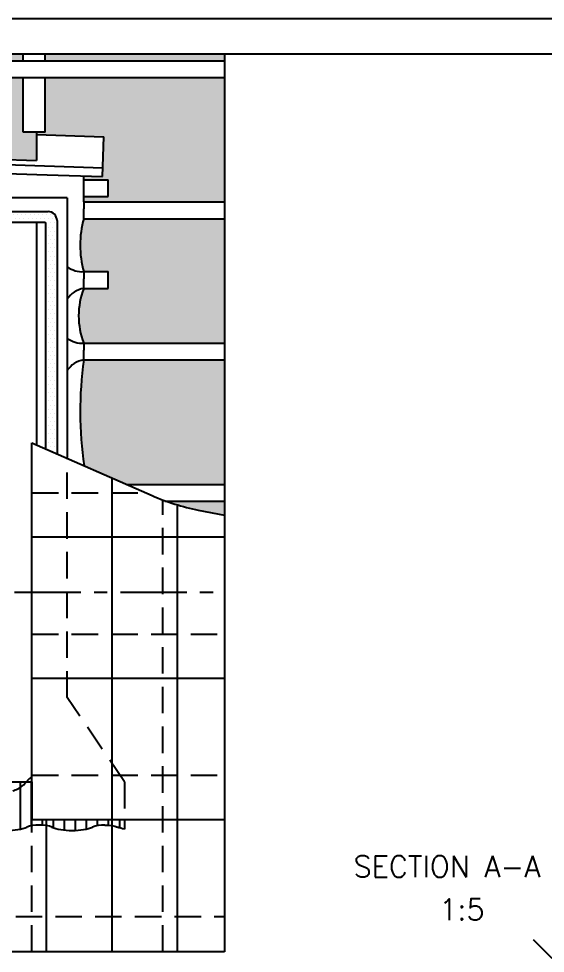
# Model space of a CAD drawing. Extents: x 0 to 1890, y 0 to 1390.
# Drawn here: x 337 to 635, y 861 to 1390 of the extents above; entities that cross this region are included whole.
import ezdxf

# ---------------------------------------------------------------- set-up
doc = ezdxf.new("R2010")
doc.units = 0
doc.header["$LTSCALE"] = 30
doc.header["$MEASUREMENT"] = 0
for name, pattern in [('CENTER', [2, 1.25, -0.25, 0.25, -0.25]), ('DASHDOT', [1, 0.5, -0.25, 0, -0.25]), ('DASHED', [0.75, 0.5, -0.25])]:
    doc.linetypes.add(name, pattern=pattern)
doc.layers.get('0').update_dxf_attribs({"linetype": 'CONTINUOUS'})
for name, color, linetype in [('VELUX_BFX', 9, 'CONTINUOUS'), ('VELUX_FLASHING', 4, 'CONTINUOUS'), ('VELUX_FRAME', 6, 'CONTINUOUS'), ('VELUX_HATCH', 1, 'CONTINUOUS'), ('VELUX_INFO', 6, 'CONTINUOUS'), ('VELUX_ROOFCONSTRUCTION', 7, 'CONTINUOUS'), ('VELUX_ROOFINGMATERIAL', 3, 'CONTINUOUS'), ('VELUX_UNDERROOF', 3, 'DASHED')]:
    doc.layers.add(name, color=color, linetype=linetype)
doc.styles.add('ROMANS', font='romans')

# ---------------------------------------------------------------- blocks, each defined once
blk = doc.blocks.new('*X22')
at = {"color": 0}
for p, q in [((2615.625, 3393.75), (2615.625, 3393.75)), ((2625, 3393.75), (2625, 3393.75)), ((2634.375, 3393.75), (2634.375, 3393.75)), ((2643.75, 3393.75), (2643.75, 3393.75)), ((2653.125, 3393.75), (2653.125, 3393.75)), ((2662.5, 3393.75), (2662.5, 3393.75)), ((2671.875, 3393.75), (2671.875, 3393.75)), ((2681.25, 3393.75), (2681.25, 3393.75)), ((2690.625, 3393.75), (2690.625, 3393.75)), ((2700, 3393.75), (2700, 3393.75)), ((2709.375, 3393.75), (2709.375, 3393.75)), ((2718.75, 3393.75), (2718.75, 3393.75)), ((2728.125, 3393.75), (2728.125, 3393.75)), ((2737.5, 3393.75), (2737.5, 3393.75)), ((2746.875, 3393.75), (2746.875, 3393.75)), ((2756.25, 3393.75), (2756.25, 3393.75)), ((2765.625, 3393.75), (2765.625, 3393.75)), ((2775, 3393.75), (2775, 3393.75)), ((2784.375, 3393.75), (2784.375, 3393.75)), ((2793.75, 3393.75), (2793.75, 3393.75)), ((2803.125, 3393.75), (2803.125, 3393.75)), ((2812.5, 3393.75), (2812.5, 3393.75)), ((2821.875, 3393.75), (2821.875, 3393.75)), ((2831.25, 3393.75), (2831.25, 3393.75)), ((2840.625, 3393.75), (2840.625, 3393.75)), ((2850, 3393.75), (2850, 3393.75)), ((2859.375, 3393.75), (2859.375, 3393.75)), ((2868.75, 3393.75), (2868.75, 3393.75)), ((2878.125, 3393.75), (2878.125, 3393.75)), ((2887.5, 3393.75), (2887.5, 3393.75)), ((2896.875, 3393.75), (2896.875, 3393.75)), ((2906.25, 3393.75), (2906.25, 3393.75)), ((2915.625, 3393.75), (2915.625, 3393.75)), ((2925, 3393.75), (2925, 3393.75)), ((2934.375, 3393.75), (2934.375, 3393.75)), ((2943.75, 3393.75), (2943.75, 3393.75)), ((2953.125, 3393.75), (2953.125, 3393.75)), ((2962.5, 3393.75), (2962.5, 3393.75)), ((2971.875, 3393.75), (2971.875, 3393.75)), ((2981.25, 3393.75), (2981.25, 3393.75)), ((2990.625, 3393.75), (2990.625, 3393.75)), ((3000, 3393.75), (3000, 3393.75)), ((3009.375, 3393.75), (3009.375, 3393.75)), ((3018.75, 3393.75), (3018.75, 3393.75)), ((3028.125, 3393.75), (3028.125, 3393.75)), ((3037.5, 3393.75), (3037.5, 3393.75)), ((3046.875, 3393.75), (3046.875, 3393.75)), ((3056.25, 3393.75), (3056.25, 3393.75)), ((3065.625, 3393.75), (3065.625, 3393.75)), ((3075, 3393.75), (3075, 3393.75)), ((3084.375, 3393.75), (3084.375, 3393.75)), ((3093.75, 3393.75), (3093.75, 3393.75)), ((3103.125, 3393.75), (3103.125, 3393.75)), ((3112.5, 3393.75), (3112.5, 3393.75)), ((3121.875, 3393.75), (3121.875, 3393.75)), ((3131.25, 3393.75), (3131.25, 3393.75)), ((3140.625, 3393.75), (3140.625, 3393.75)), ((3150, 3393.75), (3150, 3393.75)), ((3159.375, 3393.75), (3159.375, 3393.75)), ((3168.75, 3393.75), (3168.75, 3393.75)), ((3178.125, 3393.75), (3178.125, 3393.75)), ((3187.5, 3393.75), (3187.5, 3393.75)), ((3196.875, 3393.75), (3196.875, 3393.75)), ((3206.25, 3393.75), (3206.25, 3393.75)), ((3215.625, 3393.75), (3215.625, 3393.75)), ((3225, 3393.75), (3225, 3393.75)), ((3234.375, 3393.75), (3234.375, 3393.75)), ((3243.75, 3393.75), (3243.75, 3393.75)), ((3253.125, 3393.75), (3253.125, 3393.75)), ((3262.5, 3393.75), (3262.5, 3393.75)), ((3271.875, 3393.75), (3271.875, 3393.75)), ((3281.25, 3393.75), (3281.25, 3393.75)), ((3290.625, 3393.75), (3290.625, 3393.75)), ((3300, 3393.75), (3300, 3393.75)), ((3309.375, 3393.75), (3309.375, 3393.75)), ((3318.75, 3393.75), (3318.75, 3393.75)), ((3328.125, 3393.75), (3328.125, 3393.75)), ((3337.5, 3393.75), (3337.5, 3393.75)), ((3346.875, 3393.75), (3346.875, 3393.75)), ((3356.25, 3393.75), (3356.25, 3393.75)), ((3365.625, 3393.75), (3365.625, 3393.75)), ((3375, 3393.75), (3375, 3393.75)), ((3384.375, 3393.75), (3384.375, 3393.75)), ((3393.75, 3393.75), (3393.75, 3393.75)), ((3403.125, 3393.75), (3403.125, 3393.75)), ((3412.5, 3393.75), (3412.5, 3393.75)), ((3421.875, 3393.75), (3421.875, 3393.75)), ((3431.25, 3393.75), (3431.25, 3393.75)), ((3440.625, 3393.75), (3440.625, 3393.75)), ((3450, 3393.75), (3450, 3393.75)), ((3459.375, 3393.75), (3459.375, 3393.75)), ((3468.75, 3393.75), (3468.75, 3393.75)), ((3478.125, 3393.75), (3478.125, 3393.75)), ((3487.5, 3393.75), (3487.5, 3393.75)), ((3496.875, 3393.75), (3496.875, 3393.75)), ((3506.25, 3393.75), (3506.25, 3393.75)), ((3515.625, 3393.75), (3515.625, 3393.75)), ((3525, 3393.75), (3525, 3393.75)), ((3534.375, 3393.75), (3534.375, 3393.75)), ((3543.75, 3393.75), (3543.75, 3393.75)), ((3553.125, 3393.75), (3553.125, 3393.75)), ((3562.5, 3393.75), (3562.5, 3393.75)), ((2606.25, 3375), (2606.25, 3375)), ((2610.9375, 3384.375), (2610.9375, 3384.375)), ((2615.625, 3375), (2615.625, 3375)), ((2620.3125, 3384.375), (2620.3125, 3384.375)), ((2625, 3375), (2625, 3375)), ((2629.6875, 3384.375), (2629.6875, 3384.375)), ((2639.0625, 3384.375), (2639.0625, 3384.375)), ((2648.4375, 3384.375), (2648.4375, 3384.375)), ((2657.8125, 3384.375), (2657.8125, 3384.375)), ((2667.1875, 3384.375), (2667.1875, 3384.375)), ((2676.5625, 3384.375), (2676.5625, 3384.375)), ((2685.9375, 3384.375), (2685.9375, 3384.375)), ((2695.3125, 3384.375), (2695.3125, 3384.375)), ((2704.6875, 3384.375), (2704.6875, 3384.375)), ((2714.0625, 3384.375), (2714.0625, 3384.375)), ((2723.4375, 3384.375), (2723.4375, 3384.375)), ((2732.8125, 3384.375), (2732.8125, 3384.375)), ((2742.1875, 3384.375), (2742.1875, 3384.375)), ((2751.5625, 3384.375), (2751.5625, 3384.375)), ((2760.9375, 3384.375), (2760.9375, 3384.375)), ((2770.3125, 3384.375), (2770.3125, 3384.375)), ((2779.6875, 3384.375), (2779.6875, 3384.375)), ((2789.0625, 3384.375), (2789.0625, 3384.375)), ((2798.4375, 3384.375), (2798.4375, 3384.375)), ((2807.8125, 3384.375), (2807.8125, 3384.375)), ((2817.1875, 3384.375), (2817.1875, 3384.375)), ((2826.5625, 3384.375), (2826.5625, 3384.375)), ((2835.9375, 3384.375), (2835.9375, 3384.375)), ((2845.3125, 3384.375), (2845.3125, 3384.375)), ((2854.6875, 3384.375), (2854.6875, 3384.375)), ((2864.0625, 3384.375), (2864.0625, 3384.375)), ((2873.4375, 3384.375), (2873.4375, 3384.375)), ((2882.8125, 3384.375), (2882.8125, 3384.375)), ((2892.1875, 3384.375), (2892.1875, 3384.375)), ((2901.5625, 3384.375), (2901.5625, 3384.375)), ((2910.9375, 3384.375), (2910.9375, 3384.375)), ((2920.3125, 3384.375), (2920.3125, 3384.375)), ((2929.6875, 3384.375), (2929.6875, 3384.375)), ((2939.0625, 3384.375), (2939.0625, 3384.375)), ((2948.4375, 3384.375), (2948.4375, 3384.375)), ((2957.8125, 3384.375), (2957.8125, 3384.375)), ((2967.1875, 3384.375), (2967.1875, 3384.375)), ((2976.5625, 3384.375), (2976.5625, 3384.375)), ((2985.9375, 3384.375), (2985.9375, 3384.375)), ((2995.3125, 3384.375), (2995.3125, 3384.375)), ((3004.6875, 3384.375), (3004.6875, 3384.375)), ((3014.0625, 3384.375), (3014.0625, 3384.375)), ((3023.4375, 3384.375), (3023.4375, 3384.375)), ((3032.8125, 3384.375), (3032.8125, 3384.375)), ((3042.1875, 3384.375), (3042.1875, 3384.375)), ((3051.5625, 3384.375), (3051.5625, 3384.375)), ((3060.9375, 3384.375), (3060.9375, 3384.375)), ((3070.3125, 3384.375), (3070.3125, 3384.375)), ((3079.6875, 3384.375), (3079.6875, 3384.375)), ((3089.0625, 3384.375), (3089.0625, 3384.375)), ((3098.4375, 3384.375), (3098.4375, 3384.375)), ((3107.8125, 3384.375), (3107.8125, 3384.375)), ((3117.1875, 3384.375), (3117.1875, 3384.375)), ((3126.5625, 3384.375), (3126.5625, 3384.375)), ((3135.9375, 3384.375), (3135.9375, 3384.375)), ((3145.3125, 3384.375), (3145.3125, 3384.375)), ((3154.6875, 3384.375), (3154.6875, 3384.375)), ((3164.0625, 3384.375), (3164.0625, 3384.375)), ((3173.4375, 3384.375), (3173.4375, 3384.375)), ((3182.8125, 3384.375), (3182.8125, 3384.375)), ((3192.1875, 3384.375), (3192.1875, 3384.375)), ((3201.5625, 3384.375), (3201.5625, 3384.375)), ((3210.9375, 3384.375), (3210.9375, 3384.375)), ((3220.3125, 3384.375), (3220.3125, 3384.375)), ((3229.6875, 3384.375), (3229.6875, 3384.375)), ((3239.0625, 3384.375), (3239.0625, 3384.375)), ((3248.4375, 3384.375), (3248.4375, 3384.375)), ((3257.8125, 3384.375), (3257.8125, 3384.375)), ((3267.1875, 3384.375), (3267.1875, 3384.375)), ((3276.5625, 3384.375), (3276.5625, 3384.375)), ((3285.9375, 3384.375), (3285.9375, 3384.375)), ((3295.3125, 3384.375), (3295.3125, 3384.375)), ((3304.6875, 3384.375), (3304.6875, 3384.375)), ((3314.0625, 3384.375), (3314.0625, 3384.375)), ((3323.4375, 3384.375), (3323.4375, 3384.375)), ((3332.8125, 3384.375), (3332.8125, 3384.375)), ((3342.1875, 3384.375), (3342.1875, 3384.375)), ((3351.5625, 3384.375), (3351.5625, 3384.375)), ((3360.9375, 3384.375), (3360.9375, 3384.375)), ((3370.3125, 3384.375), (3370.3125, 3384.375)), ((3379.6875, 3384.375), (3379.6875, 3384.375)), ((3389.0625, 3384.375), (3389.0625, 3384.375)), ((3398.4375, 3384.375), (3398.4375, 3384.375)), ((3407.8125, 3384.375), (3407.8125, 3384.375)), ((3417.1875, 3384.375), (3417.1875, 3384.375)), ((3426.5625, 3384.375), (3426.5625, 3384.375)), ((3435.9375, 3384.375), (3435.9375, 3384.375)), ((3445.3125, 3384.375), (3445.3125, 3384.375)), ((3454.6875, 3384.375), (3454.6875, 3384.375)), ((3464.0625, 3384.375), (3464.0625, 3384.375)), ((3473.4375, 3384.375), (3473.4375, 3384.375)), ((3482.8125, 3384.375), (3482.8125, 3384.375)), ((3492.1875, 3384.375), (3492.1875, 3384.375)), ((3501.5625, 3384.375), (3501.5625, 3384.375)), ((3510.9375, 3384.375), (3510.9375, 3384.375)), ((3520.3125, 3384.375), (3520.3125, 3384.375)), ((3529.6875, 3384.375), (3529.6875, 3384.375)), ((3539.0625, 3384.375), (3539.0625, 3384.375)), ((3548.4375, 3384.375), (3548.4375, 3384.375)), ((3553.125, 3375), (3553.125, 3375)), ((3557.8125, 3384.375), (3557.8125, 3384.375)), ((3562.5, 3375), (3562.5, 3375)), ((3567.1875, 3384.375), (3567.1875, 3384.375)), ((3571.875, 3375), (3571.875, 3375)), ((2606.25, 3356.25), (2606.25, 3356.25)), ((2610.9375, 3365.625), (2610.9375, 3365.625)), ((2610.9375, 3346.875), (2610.9375, 3346.875)), ((2615.625, 3356.25), (2615.625, 3356.25)), ((2620.3125, 3365.625), (2620.3125, 3365.625)), ((2620.3125, 3346.875), (2620.3125, 3346.875)), ((2625, 3356.25), (2625, 3356.25)), ((3553.125, 3356.25), (3553.125, 3356.25)), ((3557.8125, 3365.625), (3557.8125, 3365.625)), ((3557.8125, 3346.875), (3557.8125, 3346.875)), ((3562.5, 3356.25), (3562.5, 3356.25)), ((3567.1875, 3365.625), (3567.1875, 3365.625)), ((3567.1875, 3346.875), (3567.1875, 3346.875)), ((3571.875, 3356.25), (3571.875, 3356.25)), ((2606.25, 3337.5), (2606.25, 3337.5)), ((2610.9375, 3328.125), (2610.9375, 3328.125)), ((2615.625, 3337.5), (2615.625, 3337.5)), ((2620.3125, 3328.125), (2620.3125, 3328.125)), ((2625, 3337.5), (2625, 3337.5)), ((3553.125, 3337.5), (3553.125, 3337.5)), ((3557.8125, 3328.125), (3557.8125, 3328.125)), ((3562.5, 3337.5), (3562.5, 3337.5)), ((3567.1875, 3328.125), (3567.1875, 3328.125)), ((3571.875, 3337.5), (3571.875, 3337.5)), ((2606.25, 3318.75), (2606.25, 3318.75)), ((2610.9375, 3309.375), (2610.9375, 3309.375)), ((2615.625, 3318.75), (2615.625, 3318.75)), ((2620.3125, 3309.375), (2620.3125, 3309.375)), ((2625, 3318.75), (2625, 3318.75)), ((3553.125, 3318.75), (3553.125, 3318.75)), ((3557.8125, 3309.375), (3557.8125, 3309.375)), ((3562.5, 3318.75), (3562.5, 3318.75)), ((3567.1875, 3309.375), (3567.1875, 3309.375)), ((3571.875, 3318.75), (3571.875, 3318.75)), ((2606.25, 3300), (2606.25, 3300)), ((2610.9375, 3290.625), (2610.9375, 3290.625)), ((2615.625, 3300), (2615.625, 3300)), ((2620.3125, 3290.625), (2620.3125, 3290.625)), ((2625, 3300), (2625, 3300)), ((3553.125, 3300), (3553.125, 3300)), ((3557.8125, 3290.625), (3557.8125, 3290.625)), ((3562.5, 3300), (3562.5, 3300)), ((3567.1875, 3290.625), (3567.1875, 3290.625)), ((3571.875, 3300), (3571.875, 3300)), ((2606.25, 3281.25), (2606.25, 3281.25)), ((2606.25, 3262.5), (2606.25, 3262.5)), ((2610.9375, 3271.875), (2610.9375, 3271.875)), ((2615.625, 3281.25), (2615.625, 3281.25)), ((2615.625, 3262.5), (2615.625, 3262.5)), ((2620.3125, 3271.875), (2620.3125, 3271.875)), ((2625, 3281.25), (2625, 3281.25)), ((2625, 3262.5), (2625, 3262.5)), ((3553.125, 3281.25), (3553.125, 3281.25)), ((3553.125, 3262.5), (3553.125, 3262.5)), ((3557.8125, 3271.875), (3557.8125, 3271.875)), ((3562.5, 3281.25), (3562.5, 3281.25)), ((3562.5, 3262.5), (3562.5, 3262.5)), ((3567.1875, 3271.875), (3567.1875, 3271.875)), ((3571.875, 3281.25), (3571.875, 3281.25)), ((3571.875, 3262.5), (3571.875, 3262.5)), ((2606.25, 3243.75), (2606.25, 3243.75)), ((2610.9375, 3253.125), (2610.9375, 3253.125)), ((2615.625, 3243.75), (2615.625, 3243.75)), ((2620.3125, 3253.125), (2620.3125, 3253.125)), ((2625, 3243.75), (2625, 3243.75)), ((3553.125, 3243.75), (3553.125, 3243.75)), ((3557.8125, 3253.125), (3557.8125, 3253.125)), ((3562.5, 3243.75), (3562.5, 3243.75)), ((3567.1875, 3253.125), (3567.1875, 3253.125)), ((3571.875, 3243.75), (3571.875, 3243.75)), ((2610.9375, 3234.375), (2610.9375, 3234.375)), ((2615.625, 3225), (2615.625, 3225)), ((2620.3125, 3234.375), (2620.3125, 3234.375)), ((2625, 3225), (2625, 3225)), ((3553.125, 3225), (3553.125, 3225)), ((3557.8125, 3234.375), (3557.8125, 3234.375)), ((3562.5, 3225), (3562.5, 3225)), ((3567.1875, 3234.375), (3567.1875, 3234.375)), ((3571.875, 3225), (3571.875, 3225)), ((3553.125, 3206.25), (3553.125, 3206.25)), ((3557.8125, 3215.625), (3557.8125, 3215.625)), ((3562.5, 3206.25), (3562.5, 3206.25)), ((3567.1875, 3215.625), (3567.1875, 3215.625)), ((3571.875, 3206.25), (3571.875, 3206.25)), ((3553.125, 3187.5), (3553.125, 3187.5)), ((3557.8125, 3196.875), (3557.8125, 3196.875)), ((3557.8125, 3178.125), (3557.8125, 3178.125)), ((3562.5, 3187.5), (3562.5, 3187.5)), ((3567.1875, 3196.875), (3567.1875, 3196.875)), ((3567.1875, 3178.125), (3567.1875, 3178.125)), ((3571.875, 3187.5), (3571.875, 3187.5)), ((3553.125, 3168.75), (3553.125, 3168.75)), ((3557.8125, 3159.375), (3557.8125, 3159.375)), ((3562.5, 3168.75), (3562.5, 3168.75)), ((3567.1875, 3159.375), (3567.1875, 3159.375)), ((3571.875, 3168.75), (3571.875, 3168.75)), ((3553.125, 3150), (3553.125, 3150)), ((3557.8125, 3140.625), (3557.8125, 3140.625)), ((3562.5, 3150), (3562.5, 3150)), ((3567.1875, 3140.625), (3567.1875, 3140.625)), ((3571.875, 3150), (3571.875, 3150)), ((3553.125, 3131.25), (3553.125, 3131.25)), ((3557.8125, 3121.875), (3557.8125, 3121.875)), ((3562.5, 3131.25), (3562.5, 3131.25)), ((3567.1875, 3121.875), (3567.1875, 3121.875)), ((3571.875, 3131.25), (3571.875, 3131.25)), ((3553.125, 3112.5), (3553.125, 3112.5)), ((3553.125, 3093.75), (3553.125, 3093.75)), ((3557.8125, 3103.125), (3557.8125, 3103.125)), ((3562.5, 3112.5), (3562.5, 3112.5)), ((3562.5, 3093.75), (3562.5, 3093.75)), ((3567.1875, 3103.125), (3567.1875, 3103.125)), ((3571.875, 3112.5), (3571.875, 3112.5)), ((3571.875, 3093.75), (3571.875, 3093.75)), ((3553.125, 3075), (3553.125, 3075)), ((3557.8125, 3084.375), (3557.8125, 3084.375)), ((3562.5, 3075), (3562.5, 3075)), ((3567.1875, 3084.375), (3567.1875, 3084.375)), ((3571.875, 3075), (3571.875, 3075)), ((3553.125, 3056.25), (3553.125, 3056.25)), ((3557.8125, 3065.625), (3557.8125, 3065.625)), ((3562.5, 3056.25), (3562.5, 3056.25)), ((3567.1875, 3065.625), (3567.1875, 3065.625)), ((3571.875, 3056.25), (3571.875, 3056.25)), ((3553.125, 3037.5), (3553.125, 3037.5)), ((3557.8125, 3046.875), (3557.8125, 3046.875)), ((3557.8125, 3028.125), (3557.8125, 3028.125)), ((3562.5, 3037.5), (3562.5, 3037.5)), ((3567.1875, 3046.875), (3567.1875, 3046.875)), ((3567.1875, 3028.125), (3567.1875, 3028.125)), ((3571.875, 3037.5), (3571.875, 3037.5)), ((3553.125, 3018.75), (3553.125, 3018.75)), ((3557.8125, 3009.375), (3557.8125, 3009.375)), ((3562.5, 3018.75), (3562.5, 3018.75)), ((3567.1875, 3009.375), (3567.1875, 3009.375)), ((3571.875, 3018.75), (3571.875, 3018.75)), ((3553.125, 3000), (3553.125, 3000)), ((3557.8125, 2990.625), (3557.8125, 2990.625)), ((3562.5, 3000), (3562.5, 3000)), ((3567.1875, 2990.625), (3567.1875, 2990.625)), ((3571.875, 3000), (3571.875, 3000)), ((3553.125, 2981.25), (3553.125, 2981.25)), ((3557.8125, 2971.875), (3557.8125, 2971.875)), ((3562.5, 2981.25), (3562.5, 2981.25)), ((3567.1875, 2971.875), (3567.1875, 2971.875)), ((3571.875, 2981.25), (3571.875, 2981.25)), ((3553.125, 2962.5), (3553.125, 2962.5)), ((3553.125, 2943.75), (3553.125, 2943.75)), ((3557.8125, 2953.125), (3557.8125, 2953.125)), ((3562.5, 2962.5), (3562.5, 2962.5)), ((3562.5, 2943.75), (3562.5, 2943.75)), ((3567.1875, 2953.125), (3567.1875, 2953.125)), ((3571.875, 2962.5), (3571.875, 2962.5)), ((3571.875, 2943.75), (3571.875, 2943.75)), ((3553.125, 2925), (3553.125, 2925)), ((3557.8125, 2934.375), (3557.8125, 2934.375)), ((3562.5, 2925), (3562.5, 2925)), ((3567.1875, 2934.375), (3567.1875, 2934.375)), ((3571.875, 2925), (3571.875, 2925)), ((3553.125, 2906.25), (3553.125, 2906.25)), ((3557.8125, 2915.625), (3557.8125, 2915.625)), ((3562.5, 2906.25), (3562.5, 2906.25)), ((3567.1875, 2915.625), (3567.1875, 2915.625)), ((3571.875, 2906.25), (3571.875, 2906.25)), ((3553.125, 2887.5), (3553.125, 2887.5)), ((3557.8125, 2896.875), (3557.8125, 2896.875)), ((3562.5, 2887.5), (3562.5, 2887.5)), ((3567.1875, 2896.875), (3567.1875, 2896.875)), ((3571.875, 2887.5), (3571.875, 2887.5)), ((3553.125, 2868.75), (3553.125, 2868.75)), ((3557.8125, 2878.125), (3557.8125, 2878.125)), ((3562.5, 2868.75), (3562.5, 2868.75)), ((3567.1875, 2878.125), (3567.1875, 2878.125)), ((3567.1875, 2859.375), (3567.1875, 2859.375)), ((3571.875, 2868.75), (3571.875, 2868.75))]:
    blk.add_line(p, q, dxfattribs=at)

msp = doc.modelspace()

# ---------------------------------------------------------------- hatches: boundary and pattern name
at = {"layer": 'VELUX_FLASHING', "linetype": 'Continuous'}
h = msp.add_hatch(dxfattribs=at)
h.set_pattern_fill('ANSI31', color=256, scale=50, angle=45, style=0)
h.set_pattern_definition([(89.99999999999996, (-643.6142832370138, 770.0425511310648), (-6.25, 1.3e-15), [])])
edge = h.paths.add_edge_path()
edge.add_ellipse((88.54545507517741, 930.3235827868068), major_axis=(-8.871180330614099, 5.18e-14), ratio=0.3300000000000005, start_angle=270.00000000000045, end_angle=345.8318238306345, ccw=False)
edge.add_ellipse((88.54545507517741, 930.3235827868068), major_axis=(8.871180330614099, 5.18e-14), ratio=0.3300000000000005, start_angle=33.136703756379916, end_angle=90.00000000000011, ccw=False)
edge.add_line((92.54763291887878, 932.9362245479291), (92.54763291887878, 936.4895128232962))
edge.add_line((92.54763291887878, 936.4895128232962), (76.67686564029236, 936.4895128232962))
edge.add_line((76.67686564029236, 936.4895128232962), (76.66520527759974, 930.7630533430245))
edge.add_ellipse((69.98295507517764, 935.0096485980598), major_axis=(14.49999999999993, 3.95e-14), ratio=0.3300000000000012, start_angle=327.5638873129645, end_angle=345.8318238306341)
edge = h.paths.add_edge_path()
edge.add_line((92.54763291887868, 936.4895128232962), (92.54763291887868, 932.9362245479291))
edge.add_ellipse((88.54545507517741, 930.3235827868068), major_axis=(8.871180330614099, 5.18e-14), ratio=0.3300000000000005, start_angle=14.168176169365609, end_angle=33.136703756379916, ccw=False)
edge.add_ellipse((107.1079550751772, 935.0096485980598), major_axis=(-14.49999999999993, 3.95e-14), ratio=0.3300000000000012, start_angle=14.16817616936595, end_angle=165.8318238306341)
edge.add_ellipse((125.6704550751773, 930.3235827868066), major_axis=(8.871180330614639, 2.81e-14), ratio=0.3299999999999996, start_angle=148.8248104235288, end_angle=165.831823830634, ccw=False)
edge.add_line((121.4226329188786, 932.893641926285), (121.4226329188785, 936.4895128232962))
edge.add_line((121.4226329188785, 936.4895128232962), (92.54763291887868, 936.4895128232962))
edge = h.paths.add_edge_path()
edge.add_ellipse((125.6704550751773, 930.3235827868066), major_axis=(8.871180330614639, 2.81e-14), ratio=0.3299999999999996, start_angle=90.00000000000023, end_angle=148.8248104235288, ccw=False)
edge.add_ellipse((125.6704550751772, 930.3235827868068), major_axis=(8.871180330614099, 4.98e-14), ratio=0.3300000000000004, start_angle=33.13670375637798, end_angle=89.99999999999773, ccw=False)
edge.add_line((129.6726329188786, 932.9362245479291), (129.6726329188786, 936.4895128232962))
edge.add_line((129.6726329188786, 936.4895128232962), (121.4226329188785, 936.4895128232962))
edge.add_line((121.4226329188785, 936.4895128232962), (121.4226329188786, 932.893641926285))
edge = h.paths.add_edge_path()
edge.add_ellipse((144.2329550751771, 935.0096485980598), major_axis=(-14.50000000000003, 4.1e-15), ratio=0.3300000000000009, start_angle=14.16817616936583, end_angle=165.8318238306337)
edge.add_ellipse((162.7954550751771, 930.3235827868066), major_axis=(8.871180330614512, 1.24e-14), ratio=0.330000000000001, start_angle=90.00000000000028, end_angle=165.8318238306339, ccw=False)
edge.add_ellipse((162.7954550751771, 930.3235827868068), major_axis=(8.871180330614099, 5.18e-14), ratio=0.3300000000000005, start_angle=33.136703756380825, end_angle=90.00000000000011, ccw=False)
edge.add_line((166.7976329188782, 932.9362245479291), (166.7976329188783, 957.7246485980598))
edge.add_line((166.7976329188783, 957.7246485980596), (155.4039934684785, 957.7246485980596))
edge.add_arc((144.1101329188784, 966.8185319207216), 14.49999999999997, 218.8412231576024, 321.15877684239763, ccw=False)
edge.add_line((132.8162723692783, 957.7246485980596), (129.6726329188786, 957.7246485980596))
edge.add_line((129.6726329188786, 957.7246485980596), (129.6726329188785, 932.9362245479289))
edge.add_ellipse((125.6704550751772, 930.3235827868068), major_axis=(8.871180330614099, 4.98e-14), ratio=0.3300000000000004, start_angle=14.168176169365609, end_angle=33.13670375637798, ccw=False)
h.paths.add_polyline_path([(155.4039934684785, 957.7246485980596), (132.8162723692783, 957.7246485980596, 0.4786774773422949)], flags=16)
edge = h.paths.add_edge_path()
edge.add_line((169.941272369278, 957.7246485980596), (166.7976329188781, 957.7246485980596))
edge.add_line((166.7976329188781, 957.7246485980596), (166.7976329188781, 932.9362245479289))
edge.add_ellipse((162.7954550751771, 930.3235827868068), major_axis=(8.871180330614099, 5.18e-14), ratio=0.3300000000000005, start_angle=14.168176169365609, end_angle=33.136703756380825, ccw=False)
edge.add_ellipse((181.3579550751768, 935.0096485980598), major_axis=(-14.49999999999993, 3.95e-14), ratio=0.3300000000000012, start_angle=14.16817616936595, end_angle=165.8318238306341)
edge.add_ellipse((199.9204550751769, 930.3235827868066), major_axis=(-8.871180330614616, 2.22e-14), ratio=0.3300000000000004, start_angle=-31.17518957648241, end_angle=-14.168176169365893, ccw=False)
edge.add_line((195.6726329188782, 932.8936419262847), (195.6726329188783, 957.7246485980596))
edge.add_line((195.6726329188783, 957.7246485980596), (192.5289934684785, 957.7246485980596))
edge.add_arc((181.2351329188783, 966.8185319207216), 14.50000000000004, 218.8412231576021, 321.158776842398, ccw=False)
h.paths.add_polyline_path([(169.941272369278, 957.7246485980596, 0.478677477342299), (192.5289934684785, 957.7246485980596)], flags=16)
edge = h.paths.add_edge_path()
edge.add_ellipse((199.9204550751769, 930.3235827868068), major_axis=(-8.871180330614159, 8.4e-15), ratio=0.3299999999999982, start_angle=213.1367037563669, end_angle=270.0000000000001, ccw=False)
edge.add_line((203.9226329188782, 932.9362245479291), (203.9226329188782, 957.7246485980598))
edge.add_line((203.9226329188782, 957.7246485980596), (195.6726329188783, 957.7246485980596))
edge.add_line((195.6726329188783, 957.7246485980596), (195.6726329188784, 932.893641926285))
edge.add_ellipse((199.9204550751769, 930.3235827868066), major_axis=(-8.871180330614616, 2.22e-14), ratio=0.3300000000000004, start_angle=-89.99999999999972, end_angle=-31.17518957648241, ccw=False)
edge = h.paths.add_edge_path()
edge.add_ellipse((199.9204550751769, 930.3235827868068), major_axis=(-8.871180330614159, 8.4e-15), ratio=0.3299999999999982, start_angle=194.1681761693663, end_angle=213.1367037563669, ccw=False)
edge.add_ellipse((218.4829550751767, 935.0096485980598), major_axis=(14.50000000000007, 1.38e-14), ratio=0.3299999999999998, start_angle=194.1681761693659, end_angle=345.8318238306337)
edge.add_ellipse((237.0454550751767, 930.3235827868066), major_axis=(8.87118033061454, 1.04e-14), ratio=0.3300000000000031, start_angle=90.00000000000028, end_angle=165.8318238306337, ccw=False)
edge.add_ellipse((237.0454550751767, 930.3235827868068), major_axis=(8.871180330614099, 5.18e-14), ratio=0.3300000000000005, start_angle=33.13670375638162, end_angle=90.00000000000011, ccw=False)
edge.add_line((241.0476329188778, 932.9362245479291), (241.0476329188778, 957.7246485980598))
edge.add_line((241.0476329188778, 957.7246485980596), (236.6726329188773, 957.7246485980596))
edge.add_line((236.6726329188773, 957.7246485980596), (229.6539934684783, 957.7246485980596))
edge.add_arc((218.3601329188782, 966.8185319207214), 14.49999999999997, 218.8412231576019, 321.1587768423978, ccw=False)
edge.add_line((207.0662723692779, 957.7246485980596), (203.9226329188782, 957.7246485980596))
edge.add_line((203.9226329188782, 957.7246485980596), (203.9226329188781, 932.9362245479291))
h.paths.add_polyline_path([(229.6539934684783, 957.7246485980596), (207.0662723692781, 957.7246485980596, 0.4786774773422949)], flags=16)
edge = h.paths.add_edge_path()
edge.add_arc((255.485132918878, 966.8185319207216), 14.50000000000004, 218.8412231576022, 284.79995932927505, ccw=False)
edge.add_line((244.1912723692777, 957.7246485980596), (241.0476329188776, 957.7246485980596))
edge.add_line((241.0476329188776, 957.7246485980596), (241.0476329188776, 932.9362245479291))
edge.add_ellipse((237.0454550751767, 930.3235827868068), major_axis=(8.871180330614099, 5.18e-14), ratio=0.3300000000000005, start_angle=14.168176169365609, end_angle=33.13670375638162, ccw=False)
edge.add_ellipse((255.6079550751765, 935.0096485980598), major_axis=(-14.50000000000012, 7.3e-15), ratio=0.329999999999999, start_angle=14.16817616936596, end_angle=127.6800998449175)
edge.add_line((259.1890864577694, 930.3728785224095), (259.1890864577695, 952.7995901567461))
h.paths.add_polyline_path([(259.1890864577694, 957.7246485980596), (244.1912723692777, 957.7246485980596, 0.296017660189073), (259.1890864577695, 952.7995901567461)])
h.paths.add_polyline_path([(266.7789934684782, 957.7246485980596), (259.1890864577692, 957.7246485980596), (259.1890864577692, 952.7995901567461, 0.1599897514494676)])
edge = h.paths.add_edge_path()
edge.add_ellipse((255.6079550751765, 935.0096485980598), major_axis=(-14.50000000000012, 7.3e-15), ratio=0.329999999999999, start_angle=127.6800998449175, end_angle=165.8318238306337)
edge.add_ellipse((274.1704550751765, 930.3235827868066), major_axis=(8.87118033061454, 1.04e-14), ratio=0.3300000000000031, start_angle=148.8248104235298, end_angle=165.8318238306337, ccw=False)
edge.add_line((269.9226329188779, 932.893641926285), (269.9226329188777, 957.7246485980598))
edge.add_line((269.9226329188777, 957.7246485980596), (266.7789934684782, 957.7246485980596))
edge.add_arc((255.485132918878, 966.8185319207216), 14.50000000000004, 284.799959329275, 321.15877684239774, ccw=False)
edge.add_line((259.1890864577695, 952.7995901567461), (259.1890864577694, 930.3728785224095))
edge = h.paths.add_edge_path()
edge.add_line((278.1726329188779, 957.7246485980596), (269.9226329188777, 957.7246485980596))
edge.add_line((269.9226329188777, 957.7246485980596), (269.9226329188777, 932.8936419262849))
edge.add_ellipse((274.1704550751765, 930.3235827868066), major_axis=(8.87118033061454, 1.04e-14), ratio=0.3300000000000031, start_angle=90.00000000000028, end_angle=148.8248104235298, ccw=False)
edge.add_ellipse((274.1704550751765, 930.3235827868068), major_axis=(8.871180330614099, 5.18e-14), ratio=0.3300000000000005, start_angle=33.136703756379575, end_angle=90.00000000000011, ccw=False)
edge.add_line((278.1726329188779, 932.9362245479291), (278.1726329188779, 957.7246485980598))
edge = h.paths.add_edge_path()
edge.add_ellipse((274.1704550751765, 930.3235827868068), major_axis=(8.871180330614099, 5.18e-14), ratio=0.3300000000000005, start_angle=14.168176169365609, end_angle=33.136703756379575, ccw=False)
edge.add_ellipse((292.7329550751763, 935.0096485980598), major_axis=(-14.49999999999998, 3.95e-14), ratio=0.3299999999999982, start_angle=14.16817616936596, end_angle=165.831823830634)
edge.add_ellipse((311.2954550751763, 930.3235827868066), major_axis=(8.87118033061454, 1.04e-14), ratio=0.3300000000000031, start_angle=90.00000000000028, end_angle=165.8318238306337, ccw=False)
edge.add_ellipse((311.2954550751763, 930.3235827868068), major_axis=(8.871180330614099, 5.18e-14), ratio=0.3300000000000005, start_angle=33.136703756382474, end_angle=90.00000000000011, ccw=False)
edge.add_line((315.2976329188771, 932.9362245479291), (315.2976329188771, 957.7246485980598))
edge.add_line((315.2976329188771, 957.7246485980596), (303.9039934684779, 957.7246485980596))
edge.add_arc((292.6101329188778, 966.8185319207216), 14.49999999999997, 218.8412231576024, 321.15877684239763, ccw=False)
edge.add_line((281.3162723692776, 957.7246485980596), (278.1726329188779, 957.7246485980596))
edge.add_line((278.1726329188779, 957.7246485980596), (278.1726329188779, 932.9362245479291))
h.paths.add_polyline_path([(281.3162723692776, 957.7246485980596, 0.4786774773422988), (303.903993468478, 957.7246485980596)])
edge = h.paths.add_edge_path()
edge.add_ellipse((329.8579550751762, 935.0096485980598), major_axis=(14.50000000000001, 2.99e-14), ratio=0.3299999999999994, start_angle=194.1681761693657, end_angle=345.8318238306335)
edge.add_ellipse((348.4204550751762, 930.3235827868066), major_axis=(8.871180330614639, 2.81e-14), ratio=0.3299999999999996, start_angle=148.8248104235307, end_angle=165.831823830634, ccw=False)
edge.add_line((344.1726329188773, 932.893641926285), (344.1726329188773, 957.7246485980598))
edge.add_line((344.1726329188773, 957.7246485980596), (342.3669064147771, 957.7246485980596))
edge.add_line((342.3669064147771, 957.7246485980596), (341.0289934684777, 957.7246485980596))
edge.add_arc((329.7351329188775, 966.8185319207216), 14.49999999999997, 218.8412231576024, 321.15877684239763, ccw=False)
edge.add_line((318.4412723692774, 957.7246485980596), (315.297632918877, 957.7246485980596))
edge.add_line((315.297632918877, 957.7246485980596), (315.2976329188772, 932.9362245479291))
edge.add_ellipse((311.2954550751763, 930.3235827868068), major_axis=(8.871180330614099, 5.18e-14), ratio=0.3300000000000005, start_angle=14.168176169365609, end_angle=33.136703756382474, ccw=False)
h.paths.add_polyline_path([(318.4412723692774, 957.7246485980596, 0.4786774773422988), (341.0289934684778, 957.7246485980596)])
edge = h.paths.add_edge_path()
edge.add_ellipse((348.4204550751762, 930.3235827868068), major_axis=(8.87118033061387, 9.31e-14), ratio=0.330000000000009, start_angle=33.13670375638111, end_angle=89.99999999999937, ccw=False)
edge.add_line((352.4226329188772, 932.9362245479289), (352.4226329188771, 936.489512823296))
edge.add_line((352.4226329188771, 936.4895128232962), (344.1726329188773, 936.4895128232962))
edge.add_line((344.1726329188773, 936.4895128232962), (344.1726329188774, 932.893641926285))
edge.add_ellipse((348.4204550751762, 930.3235827868066), major_axis=(8.871180330614639, 2.81e-14), ratio=0.3299999999999996, start_angle=90.00000000000023, end_angle=148.8248104235307, ccw=False)
edge = h.paths.add_edge_path()
edge.add_line((352.4226329188773, 936.4895128232962), (352.4226329188774, 932.9362245479293))
edge.add_ellipse((348.4204550751762, 930.3235827868068), major_axis=(8.87118033061387, 9.31e-14), ratio=0.330000000000009, start_angle=14.168176169365609, end_angle=33.13670375638111, ccw=False)
edge.add_ellipse((366.9829550751759, 935.0096485980598), major_axis=(14.49999999999998, 2.99e-14), ratio=0.3299999999999982, start_angle=194.1681761693656, end_angle=345.8318238306336)
edge.add_ellipse((385.545455075176, 930.3235827868066), major_axis=(-8.871180330614587, 1.463e-13), ratio=0.3300000000000014, start_angle=-89.99999999999892, end_angle=-14.168176169364983, ccw=False)
edge.add_ellipse((385.545455075176, 930.3235827868066), major_axis=(8.871180330614587, 1.463e-13), ratio=0.3300000000000014, start_angle=393.1367037563533, end_angle=449.99999999999903, ccw=False)
edge.add_line((389.5476329188773, 932.9362245479291), (389.5476329188771, 936.4895128232962))
edge.add_line((389.5476329188771, 936.4895128232962), (352.4226329188773, 936.4895128232962))
edge = h.paths.add_edge_path()
edge.add_line((389.5476329188775, 936.4895128232962), (389.5476329188777, 932.9362245479293))
edge.add_ellipse((385.545455075176, 930.3235827868066), major_axis=(8.871180330614587, 1.463e-13), ratio=0.3300000000000014, start_angle=374.1681761693651, end_angle=393.1367037563533, ccw=False)
edge.add_ellipse((404.107955075176, 935.0096485980598), major_axis=(-14.49999999999998, 2.99e-14), ratio=0.3299999999999982, start_angle=14.16817616936633, end_angle=28.9206535235454)
edge.add_line((396.6726329188771, 930.9016325678269), (396.6726329188775, 936.4895128232962))
edge.add_line((396.6726329188775, 936.4895128232962), (389.5476329188775, 936.4895128232962))
at = {"layer": 'VELUX_UNDERROOF', "linetype": 'Continuous'}
h = msp.add_hatch(dxfattribs=at)
h.set_pattern_fill('AR-SAND', color=256, scale=5, style=0)
h.set_pattern_definition([(37.50000000000001, (0, 0), (-0.3149667905480408, 9.634118845065792), [0, -7.599999999999999, 0, -8.5, 0, -8.125]), (7.5, (0, 0), (8.848883526338636, 14.1107303261487), [0, -4.099999999999999, 0, -6.85, 0, -2.625]), (327.4999999999999, (-6.15, 0), (15.57070930875747, 0.0282952676848225), [0, -2.5, 0, -9, 0, -11.75]), (317.5, (-6.15, 0), (15.03063302286146, 4.388377824671245), [0, -1.25, 0, -5.899999999999999, 0, -6.75])])
h.paths.add_polyline_path([(453.3452658377555, 1116.725786202365), (420.2284854943049, 1116.725786202365, 0.0378495727747584), (438.4511148437147, 1111.719853421198), (453.3452658377556, 1108.817813254479)])
h.paths.add_polyline_path([(453.3452658377556, 1196.725786202365), (373.5269088334793, 1196.725786202365, 0.0715301078734112), (373.7807981228908, 1136.740690321221), (397.7928383561974, 1126.225786202365), (453.3452658377555, 1126.225786202365)])
h.paths.add_polyline_path([(453.3452658377554, 1276.725786202365), (373.526908833472, 1276.725786202365, 0.1367760023505454), (373.5269088334762, 1246.725786202365), (387.3725236321007, 1246.725786202365), (387.3725236321007, 1237.225786202365), (373.5269088337381, 1237.225786202365, 0.186009014149318), (373.5269088335076, 1206.225786202365), (453.3452658377555, 1206.225786202365)])
h.paths.add_polyline_path([(453.3452658377554, 1356.725786202365), (351.6726329188773, 1356.725786202366), (351.672632918877, 1325.660311885424), (346.6726329188773, 1325.660311885424), (346.6726329188773, 1324.348955312155), (384.9126390239135, 1323.085445394019), (384.1726329188773, 1300.597617776295), (373.5269088334762, 1300.947936221884), (373.5269088334762, 1298.725786202365), (387.3725236321007, 1298.725786202366), (387.3725236321006, 1289.225786202365), (373.5269088334764, 1289.225786202365), (373.5269088334764, 1286.225786202366), (453.3452658377556, 1286.225786202365)])
h.paths.add_polyline_path([(346.6726329188773, 1325.660311885424), (339.172632918877, 1325.660311885424), (339.1726329188773, 1356.725786202365), (259.1890864577695, 1356.725786202365), (259.1890864577695, 1312.513862743259), (346.6726329188773, 1309.643634610515)])
h.paths.add_polyline_path([(259.1890864577694, 1356.725786202365), (134.1726329188773, 1356.725786202365), (134.1726329188773, 1332.844757651963), (126.6726329188774, 1332.844757651963), (126.6726329188774, 1316.86156546434), (259.1890864577695, 1312.513862743259)])
h.paths.add_polyline_path([(121.6726329188773, 1356.725786202365), (20, 1356.725786202365), (20, 1286.225786202365), (99.8183570042782, 1286.225786202365), (99.81835700427824, 1289.225786202365), (85.97274220565401, 1289.225786202365), (85.97274220565401, 1298.725786202365), (99.81835700427838, 1298.725786202365), (99.81835700427858, 1309.954853332657), (89.1726329188774, 1310.305171778247), (89.91263902391402, 1332.792999395971), (126.6726329188774, 1331.566886165979), (126.6726329188774, 1332.844757651963), (121.6726329188773, 1332.844757651963)])
h.paths.add_polyline_path([(99.81835700428256, 1276.725786202365), (20, 1276.725786202365), (20, 1270.428635349359), (49.08142020273523, 1264.167160033911, -0.0546955053559595), (74.95181794035369, 1255.555118013318), (94.17150237145837, 1246.725786202365), (99.81835700427851, 1246.725786202365, 0.1367760023505445)])
h.paths.add_polyline_path([(121.6726329188773, 1370), (20, 1370), (20, 1366.225786202365), (121.6726329188773, 1366.225786202365)])
h.paths.add_polyline_path([(259.1890864577695, 1370), (134.1726329188773, 1370), (134.1726329188773, 1366.225786202365), (259.1890864577695, 1366.225786202365)])
h.paths.add_polyline_path([(339.1726329188773, 1370), (259.1890864577695, 1370), (259.1890864577695, 1366.225786202365), (339.1726329188772, 1366.225786202365)])
h.paths.add_polyline_path([(453.3452658377555, 1370), (351.6726329188773, 1370), (351.6726329188773, 1366.225786202365), (453.3452658377555, 1366.225786202365)])

# ---------------------------------------------------------------- linework, layer by layer
at = {"layer": 'VELUX_BFX'}
for p, q in [((373.5269088334764, 1286.225786202365), (373.5269088334762, 1300.947936221885)), ((373.5269088334757, 1286.225786202365), (373.5269088334761, 1282.225786202325)), ((373.5269088334761, 1276.725786202325), (373.5269088334761, 1282.225786202325)), ((373.5269088334757, 1246.725786202365), (373.526908833476, 1242.725786202325)), ((373.526908833476, 1237.225786202325), (373.526908833476, 1242.725786202325)), ((373.5269088334757, 1206.225786202363), (373.5269088334761, 1202.225786202323)), ((373.5269088334761, 1196.725786202323), (373.5269088334761, 1202.225786202323))]:
    msp.add_line(p, q, dxfattribs=at)
for centre, radius, start, end in [((427.3352693088397, 1261.725786202372), 55.86000051062383, 164.4232795081498, 195.5767204918657), ((372.6666955563855, 1261.327637542285), 14.62716751237938, 234.4998882327935, 273.3714691787864), ((375.5716081396756, 1223.824533594727), 13.55634046140098, 98.6750142516482, 147.2309732297456), ((413.7499864398068, 1221.725786202066), 43.10621732549845, 158.925785710931, 201.0742142882175), ((372.6666955563855, 1220.827637542283), 14.62716751237938, 234.4998882327935, 273.3714691787864), ((375.5716081396757, 1183.324533594726), 13.55634046140098, 98.6750142516482, 147.2309732297456), ((582.2309846093847, 1167.616049213955), 210.7243887949596, 172.0596955696236, 188.4253148373401)]:
    msp.add_arc(centre, radius, start, end, dxfattribs=at)
at = {"layer": 'VELUX_FLASHING'}
for p, q in [((346.6726329188773, 1325.539667311016), (346.6726329188773, 1309.643634610515)), ((346.6726329188773, 1324.348955312155), (384.9126390239135, 1323.08544539402)), ((384.1726329188773, 1300.597617776295), (384.9126390239135, 1323.08544539402)), ((126.6726329188774, 1316.86156546434), (346.6726329188773, 1309.643634610515)), ((89.1726329188774, 1310.305171778247), (352.8298402329392, 1301.629013886704)), ((352.8298402329392, 1301.629013886704), (384.1726329188773, 1300.597617776295)), ((364.1726329188773, 1288.499329759557), (109.1726329188776, 1288.48017714373)), ((364.1726329188773, 1288.499329759557), (364.1726329188773, 1141.485698812796)), ((236.6726329188773, 1280.721467135707), (353.3884933749432, 1280.721467135707)), ((236.6726329188773, 1274.73017714373), (351.4979046426529, 1274.73017714373)), ((346.8726329188767, 1148.523811388213), (346.8726329188767, 1274.73017714373)), ((351.9479046426518, 1274.48017714373), (351.9479046426517, 1146.301343199999)), ((358.3884933749432, 1275.721467135707), (358.3884933749431, 1143.481000891265)), ((342.3669064147771, 957.7246485980596), (344.1726329188773, 957.7246485980596)), ((344.1726329188773, 957.7246485980596), (344.1726329188774, 936.4895128232962)), ((344.1726329188774, 936.4895128232962), (344.1726329188774, 936.4895128232962)), ((396.6726329188775, 936.4895128232962), (396.6726329188773, 930.9016325678273))]:
    msp.add_line(p, q, dxfattribs=at)
at = {"layer": 'VELUX_FLASHING', "color": 1}
msp.add_line((89.33707871999707, 1315.302466804407), (384.337078719996, 1305.594912802455), dxfattribs=at)
at = {"layer": 'VELUX_FLASHING', "linetype": 'DASHED'}
for p, q in [((364.1726329188773, 1005.47464859806), (364.1726329188773, 1141.035698812796)), ((396.6726329188773, 957.7246485980596), (364.1726329188773, 1005.47464859806)), ((396.6726329188773, 957.7246485980596), (396.6726329188775, 936.4895128232962))]:
    msp.add_line(p, q, dxfattribs=at)
at = {"layer": 'VELUX_FLASHING', "color": 4}
msp.add_line((236.6726329188773, 957.7246485980596), (344.1726329188773, 957.7246485980596), dxfattribs=at)
at = {"layer": 'VELUX_FLASHING'}
for centre, radius in [((353.3884933749432, 1275.721467135707), 5), ((351.4979046426529, 1274.48017714373), 0.25)]:
    msp.add_arc(centre, radius, 0, 90, dxfattribs=at)
for centre, major_axis, ratio, start_param, end_param in [((329.8579550751762, 935.0096485980598), (14.50000000000001, 2.99e-14), 0.3299999999999994, 3.794621005240485, 5.630156955528867), ((348.4204550751762, 930.3235827868066), (8.871180330614639, 2.81e-14), 0.3299999999999996, 1.570796326794895, 2.488564301939089), ((348.4204550751762, 930.3235827868068), (8.87118033061387, 9.31e-14), 0.330000000000009, 0.6530283516506695, 1.570796326794893), ((366.9829550751759, 935.0096485980598), (14.49999999999998, 2.99e-14), 0.3299999999999982, 3.794621005240482, 5.630156955528869), ((385.545455075176, 930.3235827868066), (-8.871180330614587, 1.463e-13), 0.3300000000000014, -1.570796326794891, -0.653028351650668)]:
    msp.add_ellipse(centre, major_axis=major_axis, ratio=ratio, start_param=start_param, end_param=end_param, dxfattribs=at)
at = {"layer": 'VELUX_FLASHING', "extrusion": (0, 0, -1)}
for centre, major_axis, ratio, start_param, end_param in [((385.545455075176, 930.3235827868066), (8.871180330614587, 1.463e-13), 0.3300000000000014, -1.570796326794891, -0.653028351650668), ((404.107955075176, 935.0096485980598), (-14.49999999999998, 2.99e-14), 0.3299999999999982, 5.250809758013199, 5.630156955528869)]:
    msp.add_ellipse(centre, major_axis=major_axis, ratio=ratio, start_param=start_param, end_param=end_param, dxfattribs=at)
at = {"layer": 'VELUX_FRAME'}
for points in [[(0, 1390), (0, 0), (1890, 0), (1890, 1390)], [(20, 19.99999999999994), (1870, 19.99999999999994), (1870, 1370), (20, 1370)]]:
    msp.add_lwpolyline(points, close=True, dxfattribs=at)
at = {"layer": 'VELUX_INFO', "color": 6}
for p, q in [((453.3452658377554, 1370), (20, 1370)), ((453.3452658377554, 1370), (453.3452658377557, 861.57017348769)), ((453.3452658377557, 861.5701734876909), (20, 861.5701734876907))]:
    msp.add_line(p, q, dxfattribs=at)
at = {"layer": 'VELUX_INFO', "color": 1, "linetype": 'CENTER'}
msp.add_line((274.3585090880579, 1065.135114026348), (453.3452658377554, 1065.135114026348), dxfattribs=at)
at = {"layer": 'VELUX_INFO', "color": 1, "linetype": 'DASHDOT'}
msp.add_line((628.216901620209, 868.5604570130738), (765.6979398298568, 731.0595967843544), dxfattribs=at)
at = {"layer": 'VELUX_ROOFCONSTRUCTION', "color": 7}
for p, q in [((20, 1366.225786202365), (453.3452658377555, 1366.225786202365)), ((20, 1356.725786202365), (453.3452658377555, 1356.725786202365)), ((373.5269088334762, 1298.725786202365), (387.3725236321007, 1298.725786202365)), ((373.5269088334764, 1289.225786202365), (387.3725236321007, 1289.225786202365)), ((373.5269088334757, 1286.225786202365), (453.3452658377555, 1286.225786202365)), ((373.5269088334765, 1276.725786202365), (453.3452658377555, 1276.725786202365)), ((373.5269088334756, 1246.725786202365), (387.3725236321007, 1246.725786202365)), ((373.526908833476, 1237.225786202365), (387.3725236321007, 1237.225786202365)), ((373.5269088334758, 1206.225786202365), (453.3452658377554, 1206.225786202365)), ((373.5269088334766, 1196.725786202365), (453.3452658377554, 1196.725786202365)), ((397.7928383561977, 1126.225786202365), (453.3452658377554, 1126.225786202365)), ((419.487223738881, 1116.725786202365), (453.3452658377554, 1116.725786202365))]:
    msp.add_line(p, q, dxfattribs=at)
at = {"layer": 'VELUX_ROOFCONSTRUCTION'}
for p, q in [((339.1726329188772, 1366.225786202365), (339.1726329188773, 1370)), ((351.6726329188773, 1366.225786202365), (351.6726329188773, 1370)), ((339.172632918877, 1325.660311885424), (339.1726329188772, 1356.725786202365)), ((351.672632918877, 1325.660311885424), (351.6726329188772, 1356.725786202365)), ((351.672632918877, 1325.660311885424), (339.172632918877, 1325.660311885424)), ((387.3725236321006, 1289.225786202365), (387.3725236321006, 1298.725786202365)), ((387.3725236321007, 1237.225786202365), (387.3725236321007, 1246.725786202365))]:
    msp.add_line(p, q, dxfattribs=at)
at = {"layer": 'VELUX_ROOFINGMATERIAL', "linetype": 'Continuous'}
for p, q in [((344.1726329188773, 961.4895128232962), (344.1726329188773, 1149.706144952752)), ((389.5476329188777, 861.57017348769), (389.5476329188761, 1129.836372548687)), ((426.6726329188777, 861.57017348769), (426.6726329188761, 1114.614331701793)), ((344.1726329188772, 1096.489512823295), (453.3452658377557, 1096.489512823295)), ((344.1726329188772, 1016.489512823296), (453.3452658377557, 1016.489512823296)), ((344.1726329188774, 936.4895128232962), (453.3452658377557, 936.4895128232962)), ((352.4226329188778, 861.57017348769), (352.4226329188772, 936.4895128232962))]:
    msp.add_line(p, q, dxfattribs=at)
at = {"layer": 'VELUX_ROOFINGMATERIAL'}
for p, q in [((344.1726329188773, 1149.706144952752), (412.2161692944827, 1119.909790542812)), ((438.451114843714, 1111.719853421198), (453.3452658377554, 1108.817813254479))]:
    msp.add_line(p, q, dxfattribs=at)
at = {"layer": 'VELUX_ROOFINGMATERIAL', "color": 1, "linetype": 'DASHED'}
for p, q in [((344.1726329188772, 1121.489512823295), (408.6086846681223, 1121.489512823295)), ((418.4226329188772, 861.57017348769), (418.4226329188772, 1117.387949145109)), ((344.1726329188772, 1041.489512823296), (453.3452658377557, 1041.489512823296)), ((344.1726329188773, 961.4895128232962), (453.3452658377557, 961.4895128232962)), ((344.1726329188773, 861.57017348769), (344.1726329188773, 961.4895128232962)), ((20, 881.4895128232965), (453.3452658377557, 881.4895128232965))]:
    msp.add_line(p, q, dxfattribs=at)
at = {"layer": 'VELUX_ROOFINGMATERIAL', "linetype": 'DASHED', "ltscale": 0.75}
msp.add_lwpolyline([(344.172632918877, 960.4721351040463, 0.1089646982744892), (341.2517207074466, 958.0084124148248, -0.4940595772430823), (318.2185451303085, 958.008412414825, 0.2335548413303803), (311.1726329188778, 961.4895128232962, 0.2335548413303778), (304.1267207074468, 958.0084124148248, -0.4940595772430823), (281.0935451303087, 958.008412414825, 0.2335548413303803), (274.047632918878, 961.4895128232962, 0.2335548413303778), (267.001720707447, 958.0084124148248, -0.4940595772430823), (243.9685451303088, 958.008412414825, 0.2335548413303803), (236.9226329188782, 961.4895128232962, 0.2335548413303778), (229.8767207074472, 958.0084124148248, -0.4940595772430823), (206.843545130309, 958.008412414825, 0.2335548413303803), (199.7976329188783, 961.4895128232962, 0.2335548413303778), (192.7517207074473, 958.0084124148248, -0.4940595772430823), (169.7185451303091, 958.008412414825, 0.2335548413303803), (162.6726329188785, 961.4895128232962, 0.2335548413303778), (155.6267207074474, 958.0084124148248, -0.4940595772430823), (132.5935451303094, 958.008412414825, 0.1089646982745155), (129.6726329188783, 960.4721351040469, 0.1089646982745155)], format="xyb", dxfattribs=at)
at = {"layer": 'VELUX_ROOFINGMATERIAL'}
msp.add_arc((462.3570904887383, 1234.412576630276), 125, 246.3513252707753, 258.9743863634756, dxfattribs=at)

# ---------------------------------------------------------------- block references
at = {"layer": 'VELUX_HATCH', "xscale": 0.25, "yscale": 0.25, "zscale": 0.25}
msp.add_blockref('*X22', (-535.7755948774937, 430.5679762774493), dxfattribs=at)

# ---------------------------------------------------------------- texts
at = {"layer": 'VELUX_INFO', "style": 'ROMANS'}
for s, p in [('SECTION A-A', (526.373108747553, 903.786930843583)), ('1:5', (574.9356430819248, 879.4706501639986))]:
    msp.add_text(s, height=12, dxfattribs=at).set_placement(p)

doc.saveas('drawing.dxf')
